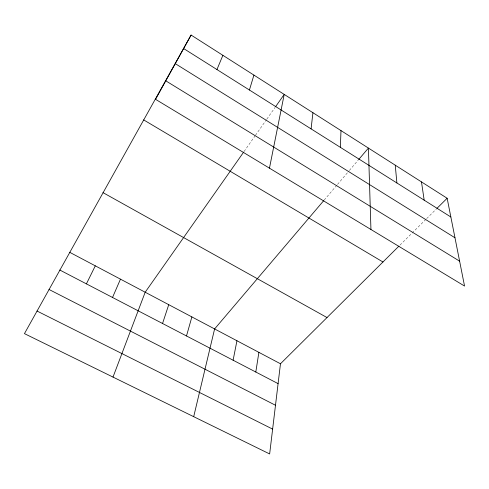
<?xml version="1.0" encoding="UTF-8"?>
<svg xmlns="http://www.w3.org/2000/svg" width="489" height="489" viewBox="0 0 489 489"><rect width="100%" height="100%" fill="white"/><g stroke="black" fill="none" stroke-linecap="round" stroke-linejoin="round"><path stroke-width="0.37" stroke-dasharray="2.44 1.83" d="M244.078 151.511L255.007 135.96M255.447 135.337L266.395 119.762M266.829 119.139L275.087 107.391M324.17 200.117L337.013 185.013M337.508 184.432L348.871 171.071M349.36 170.496L358.156 160.147M399.965 245.111L426.127 219.127M426.665 218.595L436.365 208.962"/><path stroke-width="0.73" d="M340.362 147.342L340.992 130.594M311.083 128.882L312.929 112.708M398.902 246.163L280.472 363.773L269.647 453.951L24.45 333.632L191.083 35.049L447.142 198.259L464.55 286.059L155.569 99.334L191.083 35.049M255.802 372.025L258.895 352.361M233.112 360.222L236.945 340.754M269.457 168.161L284.213 94.408L275.521 106.773M193.693 416.683L214.61 328.944L323.675 200.692M186.498 335.961L191.877 316.921M249.427 90.019L253.919 75.098M162.544 323.492L168.742 304.684M113.008 377.086L145.184 292.226L243.644 152.128M216.951 69.542L222.886 55.318M112.525 297.465L120.471 279.158M86.406 283.871L95.288 265.839M358.645 159.573L368.425 148.081L370.943 229.488M436.903 208.424L447.142 198.259M37.005 311.022L272.63 429.11M48.979 289.451L275.49 405.259M59.774 270.007L278.088 383.627M69.627 252.269L280.472 363.773M102.977 192.617L327.013 317.557M143.644 119.884L382.966 261.994M165.789 80.838L459.617 261.169M175.282 63.649L454.978 237.782M183.626 48.539L450.858 216.994M421.481 181.902L424.183 200.178M395.246 165.178L396.891 182.972"/></g></svg>
